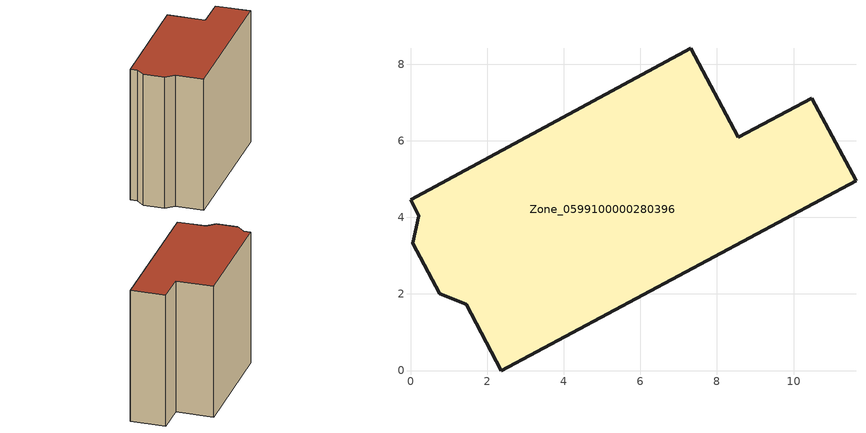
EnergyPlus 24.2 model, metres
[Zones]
Zone_0599100000280396
 floor ground (C_G): 8.56,6.09 10.48,7.11 11.63,4.95 2.37,0 1.45,1.73 0.76,2 0.06,3.32 0.22,4.04 0,4.46 7.32,8.41 z0
 wall outside (C_F): 0.06,3.32 0.76,2 1.45,1.73 2.37,0 11.63,4.95 10.48,7.11 8.56,6.09 7.32,8.41 0,4.46 0.22,4.04 0.06,3.32 z0:9.6
 roof outside (C_R): 7.32,8.41 0,4.46 0.22,4.04 0.06,3.32 0.76,2 1.45,1.73 2.37,0 11.63,4.95 10.48,7.11 8.56,6.09 z9.6
[BUILDING]
Pand.0599100000280396: North Axis=0; Terrain=City; Loads Convergence Tolerance Value=0.04; Temperature Convergence Tolerance Value=0.4; Solar Distribution=FullExterior; Maximum Number of Warmup Days=25; Minimum Number of Warmup Days=1
[Site:Location]
Rotterdam.The.Hague.AP_ZH_NLD Design_Conditions: Latitude=51.96; Longitude=4.45; Time Zone=1; Elevation=-4.5
[SITE:GROUNDTEMPERATURE:BUILDINGSURFACE]
18, 18, 18, 18, 18, 18, 18, 18, 18, 18, 18, 18
[MATERIAL] Thermal Absorptance=0.9; Solar Absorptance=0.7; Visible Absorptance=0.7
Name | Roughness | Thickness | Conductivity | Density | Specific Heat
G.TC.1946 | MediumSmooth | 0.15 | 1 | 540 | 1210
F.TC.1946 | Rough | 0.3 | 0.857143 | 1920 | 840
R.TC.1946 | MediumRough | 0.2 | 0.909091 | 1500 | 1000
[CONSTRUCTION]
C_G: G.TC.1946
C_F: F.TC.1946
C_R: R.TC.1946
[ZONE]
Zone_0599100000280396: Type=1; Multiplier=1; Ceiling Height=Autocalculate; Volume=Autocalculate; Floor Area=autocalculate; Part of Total Floor Area=Yes
[ZONEINFILTRATION:DESIGNFLOWRATE]
Infil_Zone_0599100000280396: Zone or ZoneList or Space or SpaceList=Zone_0599100000280396; Schedule=AlwaysOn; Design Flow Rate Calculation Method=Flow/Area; Flow Rate per Floor Area=0.003; Constant Term Coefficient=1; Temperature Term Coefficient=0; Velocity Term Coefficient=0; Velocity Squared Term Coefficient=0
[HVACTEMPLATE:ZONE:IDEALLOADSAIRSYSTEM]
Zone_0599100000280396: Maximum Heating Supply Air Temperature=50; Minimum Cooling Supply Air Temperature=13; Maximum Heating Supply Air Humidity Ratio=0.0156; Minimum Cooling Supply Air Humidity Ratio=0.0077; Heating Limit=NoLimit; Cooling Limit=NoLimit; Dehumidification Control Type=ConstantSensibleHeatRatio; Cooling Sensible Heat Ratio=0.7; Dehumidification Setpoint=60; Humidification Control Type=None; Humidification Setpoint=30; Outdoor Air Method=None; Outdoor Air Flow Rate per Person=0.00944; Outdoor Air Flow Rate per Zone Floor Area=0; Outdoor Air Flow Rate per Zone=0; Demand Controlled Ventilation Type=None; Outdoor Air Economizer Type=NoEconomizer; Heat Recovery Type=None; Sensible Heat Recovery Effectiveness=0.7; Latent Heat Recovery Effectiveness=0.65
[ZONECONTROL:THERMOSTAT]
ThermostatControl_Zone_0599100000280396: Zone or ZoneList=Zone_0599100000280396; Control Type Schedule=DualSetpointControlType; Control 1=Thermostat_Zone_0599100000280396; Temperature Difference Between Cutout And Setpoint=0
[THERMOSTATSETPOINT:DUALSETPOINT]
Thermostat_Zone_0599100000280396: Heating Setpoint Temperature Schedule=HeatingSetpoint_Zone_0599100000280396; Cooling Setpoint Temperature Schedule=CoolingSetpoint_Zone_0599100000280396
[SCHEDULE:COMPACT]
HeatingSetpoint_Zone_0599100000280396: Through: 12/31, For: AllDays, Until: 24:00, 21
CoolingSetpoint_Zone_0599100000280396: Through: 12/31, For: AllDays, Until: 24:00, 24
DualSetpointControlType: Through: 12/31, For: AllDays, Until: 24:00, 4
AlwaysOn: Through: 12/31, For: AllDays, Until: 24:00, 1
